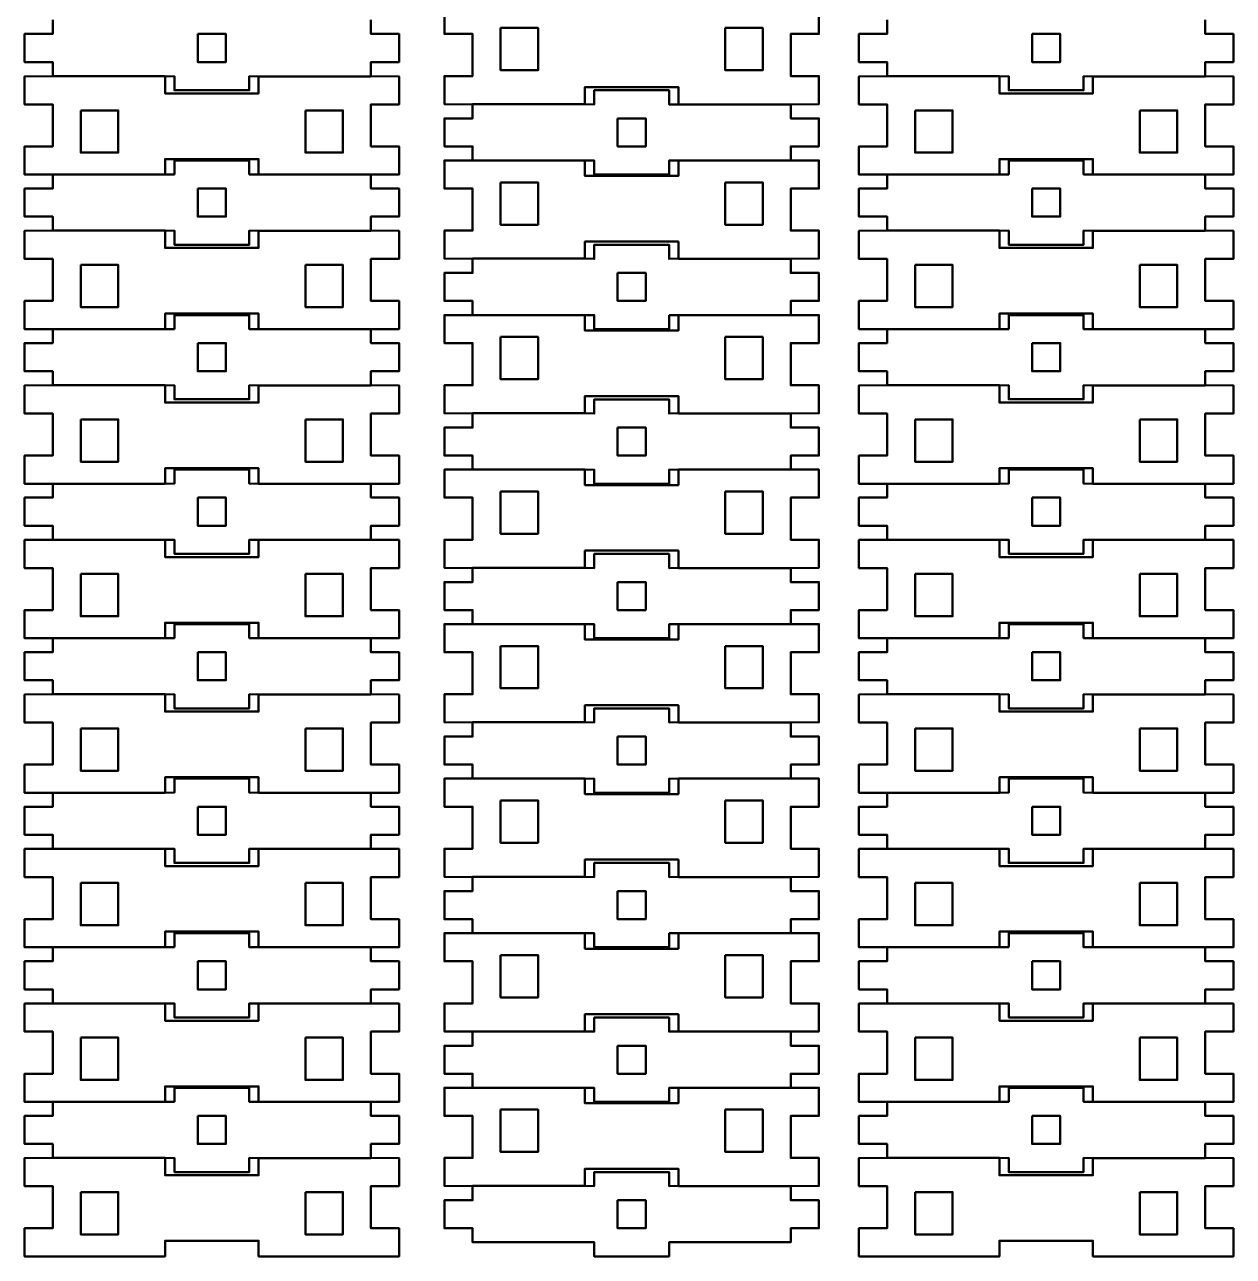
# Model space of a CAD drawing. Header units: inches. Extents: x -370 to 849, y -422 to 797.
# Drawn here: x -201.7 to -72.6, y -405.8 to -274.3 of the extents above; entities that cross this region are included whole.
import ezdxf

# ---------------------------------------------------------------- set-up
doc = ezdxf.new("R2010")
doc.units = ezdxf.units.IN
doc.header["$MEASUREMENT"] = 0
doc.layers.add('Layer 1', color=7, linetype='Continuous')

msp = doc.modelspace()

# ---------------------------------------------------------------- linework, layer by layer
at = {"layer": 'Layer 1', "color": 7, "lineweight": 50, "true_color": 0xffffff}
for points in [[(-116.84, -272.26), (-116.84, -275.26), (-119.84, -275.26), (-119.84, -279.76), (-116.84, -279.76), (-116.84, -282.76), (-119.84, -282.78), (-119.84, -284.28), (-116.84, -284.28), (-116.84, -287.28), (-119.84, -287.28), (-119.84, -288.77), (-116.84, -288.77), (-116.84, -291.77), (-119.84, -291.77), (-119.84, -296.26), (-116.84, -296.26), (-116.84, -299.26), (-119.84, -299.28), (-119.84, -300.78), (-116.84, -300.78), (-116.84, -303.78), (-119.84, -303.78), (-119.84, -305.28), (-116.84, -305.28), (-116.84, -308.28), (-119.84, -308.28), (-119.84, -312.78), (-116.84, -312.78), (-116.84, -315.78), (-119.84, -315.8), (-119.84, -317.3), (-116.84, -317.3), (-116.84, -320.3), (-119.84, -320.3), (-119.84, -321.78), (-116.84, -321.78), (-116.84, -324.78), (-119.84, -324.78), (-119.84, -329.28), (-116.84, -329.28), (-116.84, -332.28), (-119.84, -332.3), (-119.84, -333.8), (-116.84, -333.8), (-116.84, -336.8), (-119.84, -336.8), (-119.84, -338.29), (-116.84, -338.29), (-116.84, -341.29), (-119.84, -341.29), (-119.84, -345.78), (-116.84, -345.78), (-116.84, -348.78), (-119.84, -348.8), (-119.84, -350.3), (-116.84, -350.3), (-116.84, -353.3), (-119.84, -353.3), (-119.84, -354.79), (-116.84, -354.79), (-116.84, -357.79), (-119.84, -357.79), (-119.84, -362.28), (-116.84, -362.28), (-116.84, -365.28), (-119.84, -365.31), (-119.84, -366.8), (-116.84, -366.8), (-116.84, -369.81), (-119.84, -369.81), (-119.84, -371.3), (-116.84, -371.3), (-116.84, -374.3), (-119.84, -374.3), (-119.84, -378.8), (-116.84, -378.8), (-116.84, -381.8), (-119.84, -381.82), (-119.84, -383.32), (-116.84, -383.32), (-116.84, -386.32), (-119.84, -386.32), (-119.84, -387.81), (-116.84, -387.81), (-116.84, -390.81), (-119.84, -390.81), (-119.84, -395.3), (-116.84, -395.3), (-116.84, -398.3), (-119.84, -398.32), (-119.84, -399.82), (-116.84, -399.82), (-116.84, -402.82), (-119.84, -402.82), (-119.85, -404.32), (-132.84, -404.32), (-132.84, -405.82), (-140.84, -405.82), (-140.84, -404.32), (-153.84, -404.32), (-153.84, -402.82), (-156.84, -402.82), (-156.84, -399.82), (-153.84, -399.82), (-153.84, -398.32), (-156.84, -398.3), (-156.84, -395.3), (-153.84, -395.3), (-153.84, -390.81), (-156.84, -390.81), (-156.84, -387.81), (-153.84, -387.81), (-153.84, -386.32), (-156.84, -386.32), (-156.84, -383.32), (-153.84, -383.32), (-153.84, -381.82), (-156.84, -381.8), (-156.84, -378.8), (-153.84, -378.8), (-153.84, -374.3), (-156.84, -374.3), (-156.84, -371.3), (-153.84, -371.3), (-153.84, -369.81), (-156.84, -369.81), (-156.84, -366.8), (-153.84, -366.8), (-153.84, -365.31), (-156.84, -365.28), (-156.84, -362.28), (-153.84, -362.28), (-153.84, -357.79), (-156.84, -357.79), (-156.84, -354.79), (-153.84, -354.79), (-153.84, -353.3), (-156.84, -353.3), (-156.84, -350.3), (-153.84, -350.3), (-153.84, -348.8), (-156.84, -348.78), (-156.84, -345.78), (-153.84, -345.78), (-153.84, -341.29), (-156.84, -341.29), (-156.84, -338.29), (-153.84, -338.29), (-153.84, -336.8), (-156.84, -336.8), (-156.84, -333.8), (-153.84, -333.8), (-153.84, -332.3), (-156.84, -332.28), (-156.84, -329.28), (-153.84, -329.28), (-153.84, -324.78), (-156.84, -324.78), (-156.84, -321.78), (-153.84, -321.78), (-153.84, -320.3), (-156.84, -320.3), (-156.84, -317.3), (-153.84, -317.3), (-153.84, -315.8), (-156.84, -315.78), (-156.84, -312.78), (-153.84, -312.78), (-153.84, -308.28), (-156.84, -308.28), (-156.84, -305.28), (-153.84, -305.28), (-153.84, -303.78), (-156.84, -303.78), (-156.84, -300.78), (-153.84, -300.78), (-153.84, -299.28), (-156.84, -299.26), (-156.84, -296.26), (-153.84, -296.26), (-153.84, -291.77), (-156.84, -291.77), (-156.84, -288.77), (-153.84, -288.77), (-153.84, -287.28), (-156.84, -287.28), (-156.84, -284.28), (-153.84, -284.28), (-153.84, -282.78), (-156.84, -282.76), (-156.84, -279.76), (-153.84, -279.76), (-153.84, -275.26), (-156.84, -275.26), (-156.84, -272.26)], [(-164.69, -273.77), (-164.69, -275.26), (-161.69, -275.26), (-161.69, -278.27), (-164.69, -278.27), (-164.69, -279.77), (-161.69, -279.79), (-161.69, -282.79), (-164.69, -282.79), (-164.69, -287.28), (-161.69, -287.28), (-161.69, -290.28), (-164.69, -290.28), (-164.69, -291.77), (-161.69, -291.77), (-161.69, -294.77), (-164.69, -294.77), (-164.69, -296.27), (-161.69, -296.29), (-161.69, -299.29), (-164.69, -299.29), (-164.69, -303.78), (-161.69, -303.78), (-161.69, -306.78), (-164.69, -306.78), (-164.69, -308.28), (-161.69, -308.28), (-161.69, -311.28), (-164.69, -311.28), (-164.69, -312.78), (-161.69, -312.8), (-161.69, -315.8), (-164.69, -315.8), (-164.69, -320.3), (-161.69, -320.3), (-161.69, -323.3), (-164.69, -323.3), (-164.69, -324.78), (-161.69, -324.78), (-161.69, -327.78), (-164.69, -327.78), (-164.69, -329.28), (-161.69, -329.3), (-161.69, -332.3), (-164.69, -332.3), (-164.69, -336.8), (-161.69, -336.8), (-161.69, -339.8), (-164.69, -339.8), (-164.69, -341.29), (-161.69, -341.29), (-161.69, -344.29), (-164.69, -344.29), (-164.69, -345.79), (-161.69, -345.81), (-161.69, -348.81), (-164.69, -348.81), (-164.69, -353.3), (-161.69, -353.3), (-161.69, -356.3), (-164.69, -356.3), (-164.69, -357.79), (-161.69, -357.79), (-161.69, -360.79), (-164.69, -360.79), (-164.69, -362.29), (-161.69, -362.31), (-161.69, -365.31), (-164.69, -365.31), (-164.69, -369.81), (-161.69, -369.81), (-161.69, -372.81), (-164.69, -372.81), (-164.69, -374.3), (-161.69, -374.3), (-161.69, -377.3), (-164.69, -377.3), (-164.69, -378.8), (-161.69, -378.82), (-161.69, -381.82), (-164.69, -381.82), (-164.69, -386.32), (-161.69, -386.32), (-161.69, -389.32), (-164.69, -389.32), (-164.69, -390.81), (-161.69, -390.81), (-161.69, -393.81), (-164.69, -393.81), (-164.69, -395.3), (-161.69, -395.32), (-161.69, -398.32), (-164.69, -398.32), (-164.69, -402.82), (-161.69, -402.82), (-161.69, -405.82), (-164.69, -405.82), (-176.69, -405.82), (-176.69, -404.16), (-186.69, -404.16), (-186.69, -405.82), (-198.69, -405.82), (-201.69, -405.82), (-201.69, -402.82), (-198.69, -402.82), (-198.69, -398.32), (-201.69, -398.32), (-201.69, -395.32), (-198.69, -395.3), (-198.69, -393.81), (-201.69, -393.81), (-201.69, -390.81), (-198.69, -390.81), (-198.69, -389.32), (-201.69, -389.32), (-201.69, -386.32), (-198.69, -386.32), (-198.69, -381.82), (-201.69, -381.82), (-201.69, -378.82), (-198.69, -378.8), (-198.69, -377.3), (-201.69, -377.3), (-201.69, -374.3), (-198.69, -374.3), (-198.69, -372.81), (-201.69, -372.81), (-201.69, -369.81), (-198.69, -369.81), (-198.69, -365.31), (-201.69, -365.31), (-201.69, -362.31), (-198.69, -362.29), (-198.69, -360.79), (-201.69, -360.79), (-201.69, -357.79), (-198.69, -357.79), (-198.69, -356.3), (-201.69, -356.3), (-201.69, -353.3), (-198.69, -353.3), (-198.69, -348.81), (-201.69, -348.81), (-201.69, -345.81), (-198.69, -345.79), (-198.69, -344.29), (-201.69, -344.29), (-201.69, -341.29), (-198.69, -341.29), (-198.69, -339.8), (-201.69, -339.8), (-201.69, -336.8), (-198.69, -336.8), (-198.69, -332.3), (-201.69, -332.3), (-201.69, -329.3), (-198.69, -329.28), (-198.69, -327.78), (-201.69, -327.78), (-201.69, -324.78), (-198.69, -324.78), (-198.69, -323.3), (-201.69, -323.3), (-201.69, -320.3), (-198.69, -320.3), (-198.69, -315.8), (-201.69, -315.8), (-201.69, -312.8), (-198.69, -312.78), (-198.69, -311.28), (-201.69, -311.28), (-201.69, -308.28), (-198.69, -308.28), (-198.69, -306.78), (-201.69, -306.78), (-201.69, -303.78), (-198.69, -303.78), (-198.69, -299.29), (-201.69, -299.29), (-201.69, -296.29), (-198.69, -296.27), (-198.69, -294.77), (-201.69, -294.77), (-201.69, -291.77), (-198.69, -291.77), (-198.69, -290.28), (-201.69, -290.28), (-201.69, -287.28), (-198.69, -287.28), (-198.69, -282.79), (-201.69, -282.79), (-201.69, -279.79), (-198.69, -279.77), (-198.69, -278.27), (-201.69, -278.27), (-201.69, -275.26), (-198.69, -275.26), (-198.69, -273.77)], [(-150.84, -274.61), (-146.84, -274.61), (-146.84, -279.13), (-150.84, -279.13), (-150.84, -274.61)], [(-126.84, -274.61), (-122.84, -274.61), (-122.84, -279.13), (-126.84, -279.13), (-126.84, -274.61)], [(-75.56, -273.77), (-75.56, -275.26), (-72.56, -275.26), (-72.56, -278.27), (-75.56, -278.27), (-75.56, -279.77), (-72.56, -279.79), (-72.56, -282.79), (-75.56, -282.79), (-75.56, -287.28), (-72.56, -287.28), (-72.56, -290.28), (-75.56, -290.28), (-75.56, -291.77), (-72.56, -291.77), (-72.56, -294.77), (-75.56, -294.77), (-75.56, -296.27), (-72.56, -296.29), (-72.56, -299.29), (-75.56, -299.29), (-75.56, -303.78), (-72.56, -303.78), (-72.56, -306.78), (-75.56, -306.78), (-75.56, -308.28), (-72.56, -308.28), (-72.56, -311.28), (-75.56, -311.28), (-75.56, -312.78), (-72.56, -312.8), (-72.56, -315.8), (-75.56, -315.8), (-75.56, -320.3), (-72.56, -320.3), (-72.56, -323.3), (-75.56, -323.3), (-75.56, -324.78), (-72.56, -324.78), (-72.56, -327.78), (-75.56, -327.78), (-75.56, -329.28), (-72.56, -329.3), (-72.56, -332.3), (-75.56, -332.3), (-75.56, -336.8), (-72.56, -336.8), (-72.56, -339.8), (-75.56, -339.8), (-75.56, -341.29), (-72.56, -341.29), (-72.56, -344.29), (-75.56, -344.29), (-75.56, -345.79), (-72.56, -345.81), (-72.56, -348.81), (-75.56, -348.81), (-75.56, -353.3), (-72.56, -353.3), (-72.56, -356.3), (-75.56, -356.3), (-75.56, -357.79), (-72.56, -357.79), (-72.56, -360.79), (-75.56, -360.79), (-75.56, -362.29), (-72.56, -362.31), (-72.56, -365.31), (-75.56, -365.31), (-75.56, -369.81), (-72.56, -369.81), (-72.56, -372.81), (-75.56, -372.81), (-75.56, -374.3), (-72.56, -374.3), (-72.56, -377.3), (-75.56, -377.3), (-75.56, -378.8), (-72.56, -378.82), (-72.56, -381.82), (-75.56, -381.82), (-75.56, -386.32), (-72.56, -386.32), (-72.56, -389.32), (-75.56, -389.32), (-75.56, -390.81), (-72.56, -390.81), (-72.56, -393.81), (-75.56, -393.81), (-75.56, -395.3), (-72.56, -395.32), (-72.56, -398.32), (-75.56, -398.32), (-75.56, -402.82), (-72.56, -402.82), (-72.56, -405.82), (-75.56, -405.82), (-87.56, -405.82), (-87.56, -404.16), (-97.56, -404.16), (-97.56, -405.82), (-109.56, -405.82), (-112.56, -405.82), (-112.56, -402.82), (-109.56, -402.82), (-109.56, -398.32), (-112.56, -398.32), (-112.56, -395.32), (-109.56, -395.3), (-109.56, -393.81), (-112.56, -393.81), (-112.56, -390.81), (-109.56, -390.81), (-109.56, -389.32), (-112.56, -389.32), (-112.56, -386.32), (-109.56, -386.32), (-109.56, -381.82), (-112.56, -381.82), (-112.56, -378.82), (-109.56, -378.8), (-109.56, -377.3), (-112.56, -377.3), (-112.56, -374.3), (-109.56, -374.3), (-109.56, -372.81), (-112.56, -372.81), (-112.56, -369.81), (-109.56, -369.81), (-109.56, -365.31), (-112.56, -365.31), (-112.56, -362.31), (-109.56, -362.29), (-109.56, -360.79), (-112.56, -360.79), (-112.56, -357.79), (-109.56, -357.79), (-109.56, -356.3), (-112.56, -356.3), (-112.56, -353.3), (-109.56, -353.3), (-109.56, -348.81), (-112.56, -348.81), (-112.56, -345.81), (-109.56, -345.79), (-109.56, -344.29), (-112.56, -344.29), (-112.56, -341.29), (-109.56, -341.29), (-109.56, -339.8), (-112.56, -339.8), (-112.56, -336.8), (-109.56, -336.8), (-109.56, -332.3), (-112.56, -332.3), (-112.56, -329.3), (-109.56, -329.28), (-109.56, -327.78), (-112.56, -327.78), (-112.56, -324.78), (-109.56, -324.78), (-109.56, -323.3), (-112.56, -323.3), (-112.56, -320.3), (-109.56, -320.3), (-109.56, -315.8), (-112.56, -315.8), (-112.56, -312.8), (-109.56, -312.78), (-109.56, -311.28), (-112.56, -311.28), (-112.56, -308.28), (-109.56, -308.28), (-109.56, -306.78), (-112.56, -306.78), (-112.56, -303.78), (-109.56, -303.78), (-109.56, -299.29), (-112.56, -299.29), (-112.56, -296.29), (-109.56, -296.27), (-109.56, -294.77), (-112.56, -294.77), (-112.56, -291.77), (-109.56, -291.77), (-109.56, -290.28), (-112.56, -290.28), (-112.56, -287.28), (-109.56, -287.28), (-109.56, -282.79), (-112.56, -282.79), (-112.56, -279.79), (-109.56, -279.77), (-109.56, -278.27), (-112.56, -278.27), (-112.56, -275.26), (-109.56, -275.26), (-109.56, -273.77)], [(-183.19, -275.26), (-180.19, -275.26), (-180.19, -278.26), (-183.19, -278.26), (-183.19, -275.26)], [(-94.06, -275.26), (-91.06, -275.26), (-91.06, -278.26), (-94.06, -278.26), (-94.06, -275.26)], [(-198.69, -279.77), (-186.69, -279.77)], [(-176.69, -279.79), (-176.69, -281.62), (-186.69, -281.62), (-186.69, -279.79), (-185.69, -279.77), (-185.69, -281.27), (-177.69, -281.27), (-177.69, -279.77), (-176.69, -279.79)], [(-176.69, -279.79), (-164.69, -279.79)], [(-109.56, -279.77), (-97.56, -279.77)], [(-87.56, -279.79), (-87.56, -281.62), (-97.56, -281.62), (-97.56, -279.79), (-96.56, -279.77), (-96.56, -281.27), (-88.56, -281.27), (-88.56, -279.77), (-87.56, -279.79)], [(-87.56, -279.79), (-75.56, -279.79)], [(-141.84, -282.76), (-141.84, -280.93), (-131.84, -280.93), (-131.84, -282.78), (-132.84, -282.78), (-132.84, -281.28), (-140.84, -281.28), (-140.84, -282.78), (-141.84, -282.76)], [(-141.84, -282.76), (-153.84, -282.76)], [(-119.84, -282.78), (-131.84, -282.78)], [(-195.69, -283.42), (-191.69, -283.42), (-191.69, -287.94), (-195.69, -287.94), (-195.69, -283.42)], [(-171.69, -283.42), (-167.69, -283.42), (-167.69, -287.94), (-171.69, -287.94), (-171.69, -283.42)], [(-106.56, -283.42), (-102.56, -283.42), (-102.56, -287.94), (-106.56, -287.94), (-106.56, -283.42)], [(-82.56, -283.42), (-78.56, -283.42), (-78.56, -287.94), (-82.56, -287.94), (-82.56, -283.42)], [(-138.34, -284.28), (-135.34, -284.28), (-135.34, -287.28), (-138.34, -287.28), (-138.34, -284.28)], [(-186.69, -290.28), (-186.69, -288.62), (-176.69, -288.62), (-176.69, -290.28), (-177.69, -290.27), (-177.69, -288.77), (-185.69, -288.77), (-185.69, -290.27), (-186.69, -290.28)], [(-141.84, -288.77), (-153.84, -288.77)], [(-131.84, -288.77), (-131.84, -290.43), (-141.84, -290.43), (-141.84, -288.77), (-140.84, -288.78), (-140.84, -290.28), (-132.84, -290.28), (-132.84, -288.78), (-131.84, -288.77)], [(-131.84, -288.77), (-119.84, -288.77)], [(-97.56, -290.28), (-97.56, -288.62), (-87.56, -288.62), (-87.56, -290.28), (-88.56, -290.27), (-88.56, -288.77), (-96.56, -288.77), (-96.56, -290.27), (-97.56, -290.28)], [(-186.69, -290.28), (-198.69, -290.28)], [(-176.69, -290.28), (-164.69, -290.28)], [(-97.56, -290.28), (-109.56, -290.28)], [(-87.56, -290.28), (-75.56, -290.28)], [(-183.19, -291.77), (-180.19, -291.77), (-180.19, -294.77), (-183.19, -294.77), (-183.19, -291.77)], [(-150.84, -291.11), (-146.84, -291.11), (-146.84, -295.63), (-150.84, -295.63), (-150.84, -291.11)], [(-126.84, -291.11), (-122.84, -291.11), (-122.84, -295.63), (-126.84, -295.63), (-126.84, -291.11)], [(-94.06, -291.77), (-91.06, -291.77), (-91.06, -294.77), (-94.06, -294.77), (-94.06, -291.77)], [(-198.69, -296.27), (-186.69, -296.27)], [(-176.69, -296.29), (-176.69, -298.12), (-186.69, -298.12), (-186.69, -296.29), (-185.69, -296.27), (-185.69, -297.77), (-177.69, -297.77), (-177.69, -296.27), (-176.69, -296.29)], [(-176.69, -296.29), (-164.69, -296.29)], [(-109.56, -296.27), (-97.56, -296.27)], [(-87.56, -296.29), (-87.56, -298.12), (-97.56, -298.12), (-97.56, -296.29), (-96.56, -296.27), (-96.56, -297.77), (-88.56, -297.77), (-88.56, -296.27), (-87.56, -296.29)], [(-87.56, -296.29), (-75.56, -296.29)], [(-141.84, -299.26), (-141.84, -297.43), (-131.84, -297.43), (-131.84, -299.26), (-132.84, -299.28), (-132.84, -297.78), (-140.84, -297.78), (-140.84, -299.28), (-141.84, -299.26)], [(-195.69, -299.92), (-191.69, -299.92), (-191.69, -304.44), (-195.69, -304.44), (-195.69, -299.92)], [(-171.69, -299.92), (-167.69, -299.92), (-167.69, -304.44), (-171.69, -304.44), (-171.69, -299.92)], [(-141.84, -299.26), (-153.84, -299.26)], [(-119.84, -299.28), (-131.84, -299.28)], [(-106.56, -299.92), (-102.56, -299.92), (-102.56, -304.44), (-106.56, -304.44), (-106.56, -299.92)], [(-82.56, -299.92), (-78.56, -299.92), (-78.56, -304.44), (-82.56, -304.44), (-82.56, -299.92)], [(-138.34, -300.78), (-135.34, -300.78), (-135.34, -303.78), (-138.34, -303.78), (-138.34, -300.78)], [(-185.69, -306.78), (-185.69, -305.28), (-177.69, -305.28), (-177.69, -306.78), (-176.69, -306.78), (-176.69, -305.12), (-186.69, -305.12), (-186.69, -306.78), (-185.69, -306.78)], [(-96.56, -306.78), (-96.56, -305.28), (-88.56, -305.28), (-88.56, -306.78), (-87.56, -306.78), (-87.56, -305.12), (-97.56, -305.12), (-97.56, -306.78), (-96.56, -306.78)], [(-153.84, -305.28), (-141.84, -305.28)], [(-132.84, -305.28), (-132.84, -306.78), (-140.84, -306.78), (-140.84, -305.28), (-141.84, -305.28), (-141.84, -306.94), (-131.84, -306.94), (-131.84, -305.28), (-132.84, -305.28)], [(-119.84, -305.28), (-131.84, -305.28)], [(-198.69, -306.78), (-186.69, -306.78)], [(-164.69, -306.78), (-176.69, -306.78)], [(-150.84, -307.62), (-146.84, -307.62), (-146.84, -312.14), (-150.84, -312.14), (-150.84, -307.62)], [(-126.84, -307.62), (-122.84, -307.62), (-122.84, -312.14), (-126.84, -312.14), (-126.84, -307.62)], [(-109.56, -306.78), (-97.56, -306.78)], [(-75.56, -306.78), (-87.56, -306.78)], [(-183.19, -308.28), (-180.19, -308.28), (-180.19, -311.28), (-183.19, -311.28), (-183.19, -308.28)], [(-94.06, -308.28), (-91.06, -308.28), (-91.06, -311.28), (-94.06, -311.28), (-94.06, -308.28)], [(-198.69, -312.78), (-186.69, -312.78)], [(-176.69, -312.8), (-176.69, -314.64), (-186.69, -314.64), (-186.69, -312.8), (-185.69, -312.78), (-185.69, -314.28), (-177.69, -314.28), (-177.69, -312.78), (-176.69, -312.8)], [(-176.69, -312.8), (-164.69, -312.8)], [(-109.56, -312.78), (-97.56, -312.78)], [(-87.56, -312.8), (-87.56, -314.64), (-97.56, -314.64), (-97.56, -312.8), (-96.56, -312.78), (-96.56, -314.28), (-88.56, -314.28), (-88.56, -312.78), (-87.56, -312.8)], [(-87.56, -312.8), (-75.56, -312.8)], [(-141.84, -315.78), (-141.84, -313.94), (-131.84, -313.94), (-131.84, -315.78), (-132.84, -315.8), (-132.84, -314.3), (-140.84, -314.3), (-140.84, -315.8), (-141.84, -315.78)], [(-195.69, -316.43), (-191.69, -316.43), (-191.69, -320.96), (-195.69, -320.96), (-195.69, -316.43)], [(-171.69, -316.43), (-167.69, -316.43), (-167.69, -320.96), (-171.69, -320.96), (-171.69, -316.43)], [(-141.84, -315.78), (-153.84, -315.78)], [(-119.84, -315.8), (-131.84, -315.8)], [(-106.56, -316.43), (-102.56, -316.43), (-102.56, -320.96), (-106.56, -320.96), (-106.56, -316.43)], [(-82.56, -316.43), (-78.56, -316.43), (-78.56, -320.96), (-82.56, -320.96), (-82.56, -316.43)], [(-138.34, -317.3), (-135.34, -317.3), (-135.34, -320.3), (-138.34, -320.3), (-138.34, -317.3)], [(-186.69, -323.3), (-186.69, -321.64), (-176.69, -321.64), (-176.69, -323.3), (-177.69, -323.28), (-177.69, -321.78), (-185.69, -321.78), (-185.69, -323.28), (-186.69, -323.3)], [(-141.84, -321.78), (-153.84, -321.78)], [(-131.84, -321.78), (-131.84, -323.44), (-141.84, -323.44), (-141.84, -321.78), (-140.84, -321.8), (-140.84, -323.3), (-132.84, -323.3), (-132.84, -321.8), (-131.84, -321.78)], [(-131.84, -321.78), (-119.84, -321.78)], [(-97.56, -323.3), (-97.56, -321.64), (-87.56, -321.64), (-87.56, -323.3), (-88.56, -323.28), (-88.56, -321.78), (-96.56, -321.78), (-96.56, -323.28), (-97.56, -323.3)], [(-186.69, -323.3), (-198.69, -323.3)], [(-176.69, -323.3), (-164.69, -323.3)], [(-97.56, -323.3), (-109.56, -323.3)], [(-87.56, -323.3), (-75.56, -323.3)], [(-183.19, -324.78), (-180.19, -324.78), (-180.19, -327.78), (-183.19, -327.78), (-183.19, -324.78)], [(-150.84, -324.12), (-146.84, -324.12), (-146.84, -328.65), (-150.84, -328.65), (-150.84, -324.12)], [(-126.84, -324.12), (-122.84, -324.12), (-122.84, -328.65), (-126.84, -328.65), (-126.84, -324.12)], [(-94.06, -324.78), (-91.06, -324.78), (-91.06, -327.78), (-94.06, -327.78), (-94.06, -324.78)], [(-198.69, -329.28), (-186.69, -329.28)], [(-176.69, -329.3), (-176.69, -331.14), (-186.69, -331.14), (-186.69, -329.3), (-185.69, -329.28), (-185.69, -330.78), (-177.69, -330.78), (-177.69, -329.28), (-176.69, -329.3)], [(-176.69, -329.3), (-164.69, -329.3)], [(-109.56, -329.28), (-97.56, -329.28)], [(-87.56, -329.3), (-87.56, -331.14), (-97.56, -331.14), (-97.56, -329.3), (-96.56, -329.28), (-96.56, -330.78), (-88.56, -330.78), (-88.56, -329.28), (-87.56, -329.3)], [(-87.56, -329.3), (-75.56, -329.3)], [(-141.84, -332.28), (-141.84, -330.44), (-131.84, -330.44), (-131.84, -332.28), (-132.84, -332.3), (-132.84, -330.8), (-140.84, -330.8), (-140.84, -332.3), (-141.84, -332.28)], [(-141.84, -332.28), (-153.84, -332.28)], [(-119.84, -332.3), (-131.84, -332.3)], [(-195.69, -332.93), (-191.69, -332.93), (-191.69, -337.46), (-195.69, -337.46), (-195.69, -332.93)], [(-171.69, -332.93), (-167.69, -332.93), (-167.69, -337.46), (-171.69, -337.46), (-171.69, -332.93)], [(-138.34, -333.8), (-135.34, -333.8), (-135.34, -336.8), (-138.34, -336.8), (-138.34, -333.8)], [(-106.56, -332.93), (-102.56, -332.93), (-102.56, -337.46), (-106.56, -337.46), (-106.56, -332.93)], [(-82.56, -332.93), (-78.56, -332.93), (-78.56, -337.46), (-82.56, -337.46), (-82.56, -332.93)], [(-186.69, -339.8), (-186.69, -338.14), (-176.69, -338.14), (-176.69, -339.8), (-177.69, -339.79), (-177.69, -338.29), (-185.69, -338.29), (-185.69, -339.79), (-186.69, -339.8)], [(-141.84, -338.29), (-153.84, -338.29)], [(-131.84, -338.29), (-131.84, -339.95), (-141.84, -339.95), (-141.84, -338.29), (-140.84, -338.3), (-140.84, -339.8), (-132.84, -339.8), (-132.84, -338.3), (-131.84, -338.29)], [(-119.84, -338.29), (-131.84, -338.29)], [(-97.56, -339.8), (-97.56, -338.14), (-87.56, -338.14), (-87.56, -339.8), (-88.56, -339.79), (-88.56, -338.29), (-96.56, -338.29), (-96.56, -339.79), (-97.56, -339.8)], [(-198.69, -339.8), (-186.69, -339.8)], [(-176.69, -339.8), (-164.69, -339.8)], [(-150.84, -340.63), (-146.84, -340.63), (-146.84, -345.15), (-150.84, -345.15), (-150.84, -340.63)], [(-126.84, -340.63), (-122.84, -340.63), (-122.84, -345.15), (-126.84, -345.15), (-126.84, -340.63)], [(-109.56, -339.8), (-97.56, -339.8)], [(-87.56, -339.8), (-75.56, -339.8)], [(-183.19, -341.29), (-180.19, -341.29), (-180.19, -344.29), (-183.19, -344.29), (-183.19, -341.29)], [(-94.06, -341.29), (-91.06, -341.29), (-91.06, -344.29), (-94.06, -344.29), (-94.06, -341.29)], [(-198.69, -345.79), (-186.69, -345.79)], [(-176.69, -345.81), (-176.69, -347.64), (-186.69, -347.64), (-186.69, -345.81), (-185.69, -345.79), (-185.69, -347.29), (-177.69, -347.29), (-177.69, -345.79), (-176.69, -345.81)], [(-176.69, -345.81), (-164.69, -345.81)], [(-109.56, -345.79), (-97.56, -345.79)], [(-87.56, -345.81), (-87.56, -347.64), (-97.56, -347.64), (-97.56, -345.81), (-96.56, -345.79), (-96.56, -347.29), (-88.56, -347.29), (-88.56, -345.79), (-87.56, -345.81)], [(-87.56, -345.81), (-75.56, -345.81)], [(-141.84, -348.78), (-141.84, -346.95), (-131.84, -346.95), (-131.84, -348.78), (-132.84, -348.8), (-132.84, -347.3), (-140.84, -347.3), (-140.84, -348.8), (-141.84, -348.78)], [(-195.69, -349.44), (-191.69, -349.44), (-191.69, -353.96), (-195.69, -353.96), (-195.69, -349.44)], [(-171.69, -349.44), (-167.69, -349.44), (-167.69, -353.96), (-171.69, -353.96), (-171.69, -349.44)], [(-141.84, -348.78), (-153.84, -348.78)], [(-119.84, -348.8), (-131.84, -348.8)], [(-106.56, -349.44), (-102.56, -349.44), (-102.56, -353.96), (-106.56, -353.96), (-106.56, -349.44)], [(-82.56, -349.44), (-78.56, -349.44), (-78.56, -353.96), (-82.56, -353.96), (-82.56, -349.44)], [(-138.34, -350.3), (-135.34, -350.3), (-135.34, -353.3), (-138.34, -353.3), (-138.34, -350.3)], [(-186.69, -356.3), (-186.69, -354.64), (-176.69, -354.64), (-176.69, -356.3), (-177.69, -356.29), (-177.69, -354.79), (-185.69, -354.79), (-185.69, -356.29), (-186.69, -356.3)], [(-141.84, -354.79), (-153.84, -354.79)], [(-131.84, -354.79), (-131.84, -356.45), (-141.84, -356.45), (-141.84, -354.79), (-140.84, -354.8), (-140.84, -356.3), (-132.84, -356.3), (-132.84, -354.8), (-131.84, -354.79)], [(-131.84, -354.79), (-119.84, -354.79)], [(-97.56, -356.3), (-97.56, -354.64), (-87.56, -354.64), (-87.56, -356.3), (-88.56, -356.29), (-88.56, -354.79), (-96.56, -354.79), (-96.56, -356.29), (-97.56, -356.3)], [(-186.69, -356.3), (-198.69, -356.3)], [(-176.69, -356.3), (-164.69, -356.3)], [(-97.56, -356.3), (-109.56, -356.3)], [(-87.56, -356.3), (-75.56, -356.3)], [(-183.19, -357.79), (-180.19, -357.79), (-180.19, -360.79), (-183.19, -360.79), (-183.19, -357.79)], [(-150.84, -357.13), (-146.84, -357.13), (-146.84, -361.65), (-150.84, -361.65), (-150.84, -357.13)], [(-126.84, -357.13), (-122.84, -357.13), (-122.84, -361.65), (-126.84, -361.65), (-126.84, -357.13)], [(-94.06, -357.79), (-91.06, -357.79), (-91.06, -360.79), (-94.06, -360.79), (-94.06, -357.79)], [(-198.69, -362.29), (-186.69, -362.29)], [(-176.69, -362.31), (-176.69, -364.14), (-186.69, -364.14), (-186.69, -362.31), (-185.69, -362.29), (-185.69, -363.79), (-177.69, -363.79), (-177.69, -362.29), (-176.69, -362.31)], [(-176.69, -362.31), (-164.69, -362.31)], [(-109.56, -362.29), (-97.56, -362.29)], [(-87.56, -362.31), (-87.56, -364.14), (-97.56, -364.14), (-97.56, -362.31), (-96.56, -362.29), (-96.56, -363.79), (-88.56, -363.79), (-88.56, -362.29), (-87.56, -362.31)], [(-87.56, -362.31), (-75.56, -362.31)], [(-141.84, -365.28), (-141.84, -363.45), (-131.84, -363.45), (-131.84, -365.28), (-132.84, -365.31), (-132.84, -363.8), (-140.84, -363.8), (-140.84, -365.31), (-141.84, -365.28)], [(-141.84, -365.28), (-153.84, -365.28)], [(-119.84, -365.31), (-131.84, -365.31)], [(-195.69, -365.94), (-191.69, -365.94), (-191.69, -370.46), (-195.69, -370.46), (-195.69, -365.94)], [(-171.69, -365.94), (-167.69, -365.94), (-167.69, -370.46), (-171.69, -370.46), (-171.69, -365.94)], [(-138.34, -366.8), (-135.34, -366.8), (-135.34, -369.81), (-138.34, -369.81), (-138.34, -366.8)], [(-106.56, -365.94), (-102.56, -365.94), (-102.56, -370.46), (-106.56, -370.46), (-106.56, -365.94)], [(-82.56, -365.94), (-78.56, -365.94), (-78.56, -370.46), (-82.56, -370.46), (-82.56, -365.94)], [(-185.69, -372.8), (-185.69, -371.3), (-177.69, -371.3), (-177.69, -372.8), (-176.69, -372.81), (-176.69, -371.14), (-186.69, -371.14), (-186.69, -372.81), (-185.69, -372.8)], [(-153.84, -371.3), (-141.84, -371.3)], [(-132.84, -371.31), (-132.84, -372.81), (-140.84, -372.81), (-140.84, -371.31), (-141.84, -371.3), (-141.84, -372.97), (-131.84, -372.97), (-131.84, -371.3), (-132.84, -371.31)], [(-119.84, -371.3), (-131.84, -371.3)], [(-96.56, -372.8), (-96.56, -371.3), (-88.56, -371.3), (-88.56, -372.8), (-87.56, -372.81), (-87.56, -371.14), (-97.56, -371.14), (-97.56, -372.81), (-96.56, -372.8)], [(-198.69, -372.81), (-186.69, -372.81)], [(-164.69, -372.81), (-176.69, -372.81)], [(-109.56, -372.81), (-97.56, -372.81)], [(-75.56, -372.81), (-87.56, -372.81)], [(-183.19, -374.3), (-180.19, -374.3), (-180.19, -377.3), (-183.19, -377.3), (-183.19, -374.3)], [(-150.84, -373.64), (-146.84, -373.64), (-146.84, -378.17), (-150.84, -378.17), (-150.84, -373.64)], [(-126.84, -373.64), (-122.84, -373.64), (-122.84, -378.17), (-126.84, -378.17), (-126.84, -373.64)], [(-94.06, -374.3), (-91.06, -374.3), (-91.06, -377.3), (-94.06, -377.3), (-94.06, -374.3)], [(-198.69, -378.8), (-186.69, -378.8)], [(-176.69, -378.82), (-176.69, -380.66), (-186.69, -380.66), (-186.69, -378.82), (-185.69, -378.8), (-185.69, -380.3), (-177.69, -380.3), (-177.69, -378.8), (-176.69, -378.82)], [(-176.69, -378.82), (-164.69, -378.82)], [(-109.56, -378.8), (-97.56, -378.8)], [(-87.56, -378.82), (-87.56, -380.66), (-97.56, -380.66), (-97.56, -378.82), (-96.56, -378.8), (-96.56, -380.3), (-88.56, -380.3), (-88.56, -378.8), (-87.56, -378.82)], [(-87.56, -378.82), (-75.56, -378.82)], [(-141.84, -381.8), (-141.84, -379.96), (-131.84, -379.96), (-131.84, -381.8), (-132.84, -381.82), (-132.84, -380.32), (-140.84, -380.32), (-140.84, -381.82), (-141.84, -381.8)], [(-195.69, -382.45), (-191.69, -382.45), (-191.69, -386.98), (-195.69, -386.98), (-195.69, -382.45)], [(-171.69, -382.45), (-167.69, -382.45), (-167.69, -386.98), (-171.69, -386.98), (-171.69, -382.45)], [(-141.84, -381.8), (-153.84, -381.8)], [(-119.84, -381.82), (-131.84, -381.82)], [(-106.56, -382.45), (-102.56, -382.45), (-102.56, -386.98), (-106.56, -386.98), (-106.56, -382.45)], [(-82.56, -382.45), (-78.56, -382.45), (-78.56, -386.98), (-82.56, -386.98), (-82.56, -382.45)], [(-138.34, -383.32), (-135.34, -383.32), (-135.34, -386.32), (-138.34, -386.32), (-138.34, -383.32)], [(-186.69, -389.32), (-186.69, -387.66), (-176.69, -387.66), (-176.69, -389.32), (-177.69, -389.3), (-177.69, -387.81), (-185.69, -387.81), (-185.69, -389.3), (-186.69, -389.32)], [(-141.84, -387.81), (-153.84, -387.81)], [(-131.84, -387.81), (-131.84, -389.46), (-141.84, -389.46), (-141.84, -387.81), (-140.84, -387.82), (-140.84, -389.32), (-132.84, -389.32), (-132.84, -387.82), (-131.84, -387.81)], [(-131.84, -387.81), (-119.84, -387.81)], [(-97.56, -389.32), (-97.56, -387.66), (-87.56, -387.66), (-87.56, -389.32), (-88.56, -389.3), (-88.56, -387.81), (-96.56, -387.81), (-96.56, -389.3), (-97.56, -389.32)], [(-186.69, -389.32), (-198.69, -389.32)], [(-176.69, -389.32), (-164.69, -389.32)], [(-97.56, -389.32), (-109.56, -389.32)], [(-87.56, -389.32), (-75.56, -389.32)], [(-150.84, -390.15), (-146.84, -390.15), (-146.84, -394.67), (-150.84, -394.67), (-150.84, -390.15)], [(-126.84, -390.15), (-122.84, -390.15), (-122.84, -394.67), (-126.84, -394.67), (-126.84, -390.15)], [(-183.19, -390.81), (-180.19, -390.81), (-180.19, -393.81), (-183.19, -393.81), (-183.19, -390.81)], [(-94.06, -390.81), (-91.06, -390.81), (-91.06, -393.81), (-94.06, -393.81), (-94.06, -390.81)], [(-198.69, -395.3), (-186.69, -395.3)], [(-176.69, -395.32), (-176.69, -397.16), (-186.69, -397.16), (-186.69, -395.32), (-185.69, -395.3), (-185.69, -396.81), (-177.69, -396.81), (-177.69, -395.3), (-176.69, -395.32)], [(-176.69, -395.32), (-164.69, -395.32)], [(-109.56, -395.3), (-97.56, -395.3)], [(-87.56, -395.32), (-87.56, -397.16), (-97.56, -397.16), (-97.56, -395.32), (-96.56, -395.3), (-96.56, -396.81), (-88.56, -396.81), (-88.56, -395.3), (-87.56, -395.32)], [(-87.56, -395.32), (-75.56, -395.32)], [(-141.84, -398.3), (-141.84, -396.47), (-131.84, -396.47), (-131.84, -398.3), (-132.84, -398.32), (-132.84, -396.82), (-140.84, -396.82), (-140.84, -398.32), (-141.84, -398.3)], [(-141.84, -398.3), (-153.84, -398.3)], [(-119.84, -398.32), (-131.84, -398.32)], [(-195.69, -398.95), (-191.69, -398.95), (-191.69, -403.48), (-195.69, -403.48), (-195.69, -398.95)], [(-171.69, -398.95), (-167.69, -398.95), (-167.69, -403.48), (-171.69, -403.48), (-171.69, -398.95)], [(-138.34, -399.82), (-135.34, -399.82), (-135.34, -402.82), (-138.34, -402.82), (-138.34, -399.82)], [(-106.56, -398.95), (-102.56, -398.95), (-102.56, -403.48), (-106.56, -403.48), (-106.56, -398.95)], [(-82.56, -398.95), (-78.56, -398.95), (-78.56, -403.48), (-82.56, -403.48), (-82.56, -398.95)]]:
    msp.add_lwpolyline(points, dxfattribs=at)

doc.saveas('drawing.dxf')
